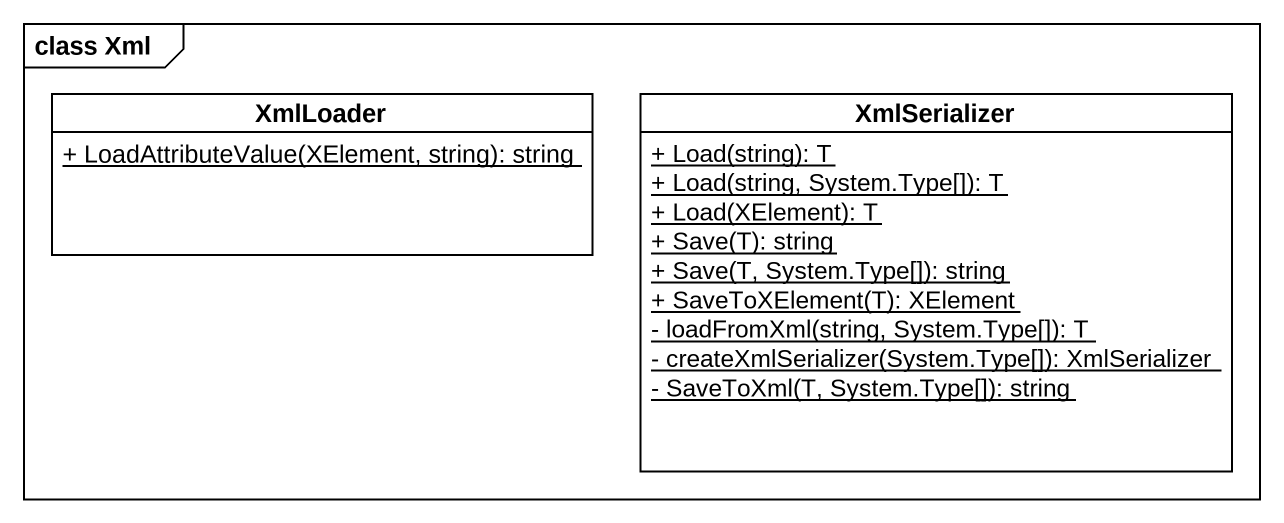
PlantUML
@startuml
mainframe class Xml
hide circle
hide empty members
skinparam classAttributeIconSize 0
class XmlLoader {
  {static} + LoadAttributeValue(XElement, string): string
}
class XmlSerializer {
  {static} + Load(string): T
  {static} + Load(string, System.Type[]): T
  {static} + Load(XElement): T
  {static} + Save(T): string
  {static} + Save(T, System.Type[]): string
  {static} + SaveToXElement(T): XElement
  {static} - loadFromXml(string, System.Type[]): T
  {static} - createXmlSerializer(System.Type[]): XmlSerializer
  {static} - SaveToXml(T, System.Type[]): string
}
@enduml
